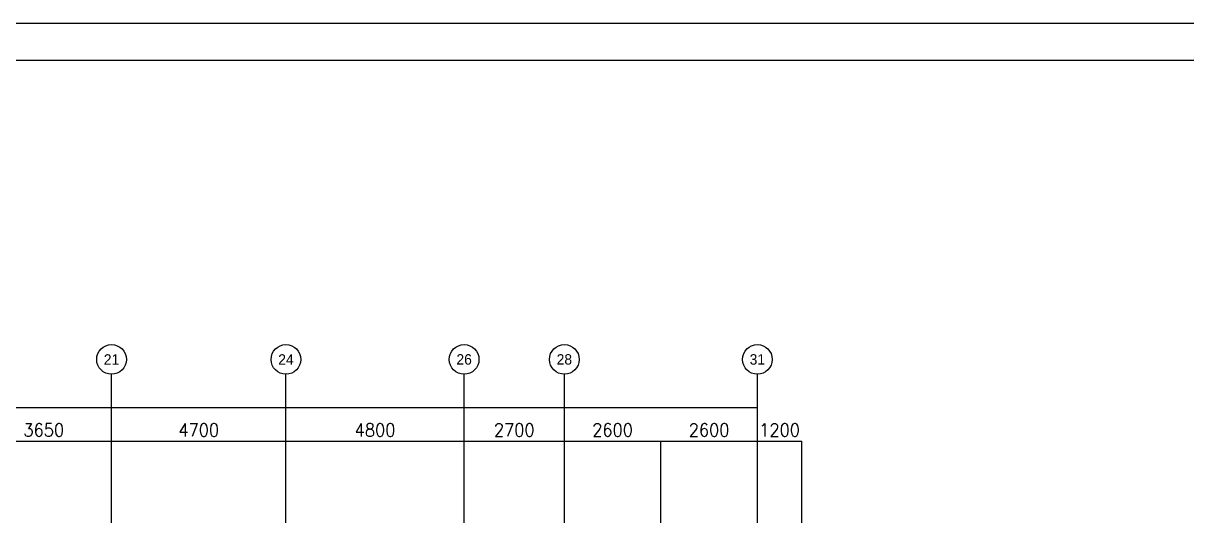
# Model space of a CAD drawing. Extents: x 628064 to 789462, y -248497 to 145317.
# Drawn here: x 701262 to 732608, y 41208 to 54660 of the extents above; entities that cross this region are included whole.
import ezdxf
from ezdxf.enums import TextEntityAlignment as Align

# ---------------------------------------------------------------- set-up
doc = ezdxf.new("R2010")
doc.units = 0
doc.header["$LTSCALE"] = 100
for name, color, linetype in [('AXIS', 3, 'Continuous'), ('PUB_DIM', 3, 'Continuous'), ('PUB_TITLE', 4, 'Continuous')]:
    doc.layers.add(name, color=color, linetype=linetype)
doc.styles.add('cadreader_textstyle', font='cadreader_textstyle')
doc.styles.get("Standard").update_dxf_attribs({"font": 'standard'})
doc.dimstyles.get("Standard").update_dxf_attribs({"dimtxt": 351, "dimasz": 0.18, "dimexe": 0.18, "dimexo": 0.0625, "dimgap": 0.09, "dimtad": 0, "dimtoh": 1, "dimdec": 0, "dimzin": 0, "dimdsep": 46, "dimcen": 0.09, "dimadec": 0, "dimazin": 0, "dimtfac": 1, "dimtdec": 4, "dimtofl": 0, "dimtmove": 0, "dimatfit": 3, "dimfxl": 250, "dimtolj": 1, "dimtzin": 0, "dimarcsym": 0})

# ---------------------------------------------------------------- blocks, each defined once
blk = doc.blocks.new('*D734')
at = {"layer": 'PUB_DIM', "color": 0, "linetype": 'ByBlock', "lineweight": -2}
for p, q in [((721040.0214412387, 41209.21785696915), (721040.0214412387, 43407.36635837419)), ((721040.0214412387, 43407.18635837419), (722240.0215199206, 43407.18635837419)), ((722240.0215199206, 41209.21785696915), (722240.0215199206, 43407.36635837419))]:
    blk.add_line(p, q, dxfattribs=at)
for points in [[(721040.0214412387, 43407.18635837419), (721040.2014412388, 43407.21633086955), (721040.2014412388, 43407.15638587883)], [(722240.0215199206, 43407.18635837419), (722239.8415199205, 43407.15638587883), (722239.8415199205, 43407.21633086955)]]:
    blk.add_solid(points, dxfattribs=at)
at = {"layer": 'PUB_DIM', "color": 0, "linetype": 'Continuous', "lineweight": -2, "insert": (721640.0214805796, 43707.18635837419), "char_height": 351, "width": 807.299999999999, "attachment_point": 5}
blk.add_mtext('1200', dxfattribs=at)
blk = doc.blocks.new('*D420')
at = {"layer": 'PUB_DIM', "color": 0, "linetype": 'ByBlock', "lineweight": -2}
for p, q in [((718439.6057376675, 41209.2178569691), (718439.6057376675, 43407.36635837407)), ((718439.6057376675, 43407.18635837407), (721040.0214412387, 43407.18635837412)), ((721040.0214412387, 41209.21785696915), (721040.0214412387, 43407.36635837412))]:
    blk.add_line(p, q, dxfattribs=at)
for points in [[(718439.6057376675, 43407.18635837407), (718439.7857376676, 43407.21633086943), (718439.7857376676, 43407.15638587871)], [(721040.0214412387, 43407.18635837412), (721039.8414412386, 43407.15638587876), (721039.8414412386, 43407.21633086948)]]:
    blk.add_solid(points, dxfattribs=at)
at = {"layer": 'PUB_DIM', "color": 0, "linetype": 'Continuous', "lineweight": -2, "insert": (719739.813589453, 43707.18635837413), "char_height": 351, "width": 906.7499999999995, "attachment_point": 5}
blk.add_mtext('2600', dxfattribs=at)
blk = doc.blocks.new('*D294')
at = {"layer": 'PUB_DIM', "color": 0, "linetype": 'ByBlock', "lineweight": -2}
for p, q in [((715840.0214412385, 41209.21785696903), (715840.0214412384, 43407.366358374)), ((715840.0214412384, 43407.186358374), (718439.6057376674, 43407.18635837407)), ((718439.6057376675, 41209.2178569691), (718439.6057376674, 43407.36635837407))]:
    blk.add_line(p, q, dxfattribs=at)
for points in [[(715840.0214412384, 43407.186358374), (715840.2014412384, 43407.21633086936), (715840.2014412384, 43407.15638587864)], [(718439.6057376674, 43407.18635837407), (718439.4257376674, 43407.15638587871), (718439.4257376674, 43407.21633086943)]]:
    blk.add_solid(points, dxfattribs=at)
at = {"layer": 'PUB_DIM', "color": 0, "linetype": 'Continuous', "lineweight": -2, "insert": (717139.8135894531, 43707.18635837406), "char_height": 351, "width": 906.7499999999995, "attachment_point": 5}
blk.add_mtext('2600', dxfattribs=at)
blk = doc.blocks.new('*D20')
at = {"layer": 'PUB_DIM', "color": 0, "linetype": 'ByBlock', "lineweight": -2}
for p, q in [((713140.0214412386, 41209.21785696897), (713140.0214412386, 43407.36635837395)), ((713140.0214412386, 43407.18635837395), (715840.0214412385, 43407.18635837401)), ((715840.0214412385, 41209.21785696903), (715840.0214412385, 43407.36635837401))]:
    blk.add_line(p, q, dxfattribs=at)
for points in [[(713140.0214412386, 43407.18635837395), (713140.2014412386, 43407.21633086931), (713140.2014412386, 43407.1563858786)], [(715840.0214412385, 43407.18635837401), (715839.8414412384, 43407.15638587865), (715839.8414412384, 43407.21633086937)]]:
    blk.add_solid(points, dxfattribs=at)
at = {"layer": 'PUB_DIM', "color": 0, "linetype": 'Continuous', "lineweight": -2, "insert": (714490.0214412387, 43707.18635837401), "char_height": 351, "width": 912.5999999999997, "attachment_point": 5}
blk.add_mtext('2700', dxfattribs=at)
blk = doc.blocks.new('*D464')
at = {"layer": 'PUB_DIM', "color": 0, "linetype": 'ByBlock', "lineweight": -2}
for p, q in [((708340.0214412387, 41209.21785696886), (708340.0214412387, 43407.36635837384)), ((708340.0214412387, 43407.18635837384), (713140.0214412386, 43407.18635837395)), ((713140.0214412386, 41209.21785696897), (713140.0214412386, 43407.36635837395))]:
    blk.add_line(p, q, dxfattribs=at)
for points in [[(708340.0214412387, 43407.18635837384), (708340.2014412388, 43407.2163308692), (708340.2014412388, 43407.15638587848)], [(713140.0214412386, 43407.18635837395), (713139.8414412385, 43407.15638587859), (713139.8414412385, 43407.21633086931)]]:
    blk.add_solid(points, dxfattribs=at)
at = {"layer": 'PUB_DIM', "color": 0, "linetype": 'Continuous', "lineweight": -2, "insert": (710740.0214412386, 43707.18635837395), "char_height": 351, "width": 924.2999999999987, "attachment_point": 5}
blk.add_mtext('4800', dxfattribs=at)
blk = doc.blocks.new('*D103')
at = {"layer": 'PUB_DIM', "color": 0, "linetype": 'ByBlock', "lineweight": -2}
for p, q in [((703640.0215156169, 41209.21785696874), (703640.0215156169, 43407.36635837371)), ((703640.0215156169, 43407.18635837371), (708340.0214412387, 43407.18635837384)), ((708340.0214412387, 41209.21785696886), (708340.0214412387, 43407.36635837384))]:
    blk.add_line(p, q, dxfattribs=at)
for points in [[(703640.0215156169, 43407.18635837371), (703640.201515617, 43407.21633086907), (703640.201515617, 43407.15638587836)], [(708340.0214412387, 43407.18635837384), (708339.8414412386, 43407.15638587848), (708339.8414412386, 43407.2163308692)]]:
    blk.add_solid(points, dxfattribs=at)
at = {"layer": 'PUB_DIM', "color": 0, "linetype": 'Continuous', "lineweight": -2, "insert": (705990.0214784278, 43707.18635837383), "char_height": 351, "width": 924.2999999999987, "attachment_point": 5}
blk.add_mtext('4700', dxfattribs=at)
blk = doc.blocks.new('*D531')
at = {"layer": 'PUB_DIM', "color": 0, "linetype": 'ByBlock', "lineweight": -2}
for p, q in [((699990.0214409397, 41209.21785696869), (699990.0214409397, 43407.3663583737)), ((699990.0214409397, 43407.1863583737), (703640.0215156169, 43407.18635837375)), ((703640.0215156169, 41209.21785696874), (703640.0215156169, 43407.36635837375))]:
    blk.add_line(p, q, dxfattribs=at)
for points in [[(699990.0214409397, 43407.1863583737), (699990.2014409398, 43407.21633086906), (699990.2014409398, 43407.15638587834)], [(703640.0215156169, 43407.18635837375), (703639.8415156169, 43407.15638587839), (703639.8415156169, 43407.21633086911)]]:
    blk.add_solid(points, dxfattribs=at)
at = {"layer": 'PUB_DIM', "color": 0, "linetype": 'Continuous', "lineweight": -2, "insert": (701815.0214782784, 43707.18635837374), "char_height": 351, "width": 906.7499999999995, "attachment_point": 5}
blk.add_mtext('3650', dxfattribs=at)
blk = doc.blocks.new('*D173')
at = {"layer": 'PUB_DIM', "color": 0, "linetype": 'ByBlock', "lineweight": -2}
for p, q in [((671840.0214412387, 41509.2178442091), (671840.0214412387, 44313.83381336927)), ((671840.0214412387, 44313.65381336927), (721040.0214412387, 44313.65381336927)), ((721040.0214412387, 41509.2178442091), (721040.0214412387, 44313.83381336927))]:
    blk.add_line(p, q, dxfattribs=at)
for points in [[(671840.0214412387, 44313.65381336927), (671840.2014412388, 44313.68378586462), (671840.2014412388, 44313.62384087391)], [(721040.0214412387, 44313.65381336927), (721039.8414412386, 44313.62384087391), (721039.8414412386, 44313.68378586462)]]:
    blk.add_solid(points, dxfattribs=at)
at = {"layer": 'PUB_DIM', "color": 0, "linetype": 'Continuous', "lineweight": -2, "insert": (696440.0214412387, 44613.65381336927), "char_height": 351, "width": 1168.050000000001, "attachment_point": 5}
blk.add_mtext('49200', dxfattribs=at)

msp = doc.modelspace()

# ---------------------------------------------------------------- linework, layer by layer
at = {"layer": 'AXIS'}
for p, q in [((703640.0210379127, 41207.84351703017), (703640.0210542509, 45207.84351703017)), ((708340.0210218754, 41207.84349783285), (708340.0210382134, 45207.84349783284)), ((713140.0209588183, 41207.84347822708), (713140.0209751565, 45207.84347822708)), ((715840.0209002511, 41207.84346719883), (715840.0209165892, 45207.84346719882)), ((721040.0208257415, 41207.84344595926), (721040.0208420797, 45207.84344595925))]:
    msp.add_line(p, q, dxfattribs=at)
at = {"layer": 'AXIS', "linetype": 'Continuous'}
for centre in [(703640.0210558847, 45607.84351703017), (708340.0210398473, 45607.84349783284), (713140.0209767902, 45607.84347822708), (715840.0209182231, 45607.84346719882), (721040.0208437135, 45607.84344595925)]:
    msp.add_circle(centre, 400, dxfattribs=at)
at = {"layer": 'PUB_TITLE'}
for points in [[(657905.8456291881, -4740.062298763667), (657905.8456291881, 54659.93770123633), (742005.845629188, 54659.93770123633), (742005.845629188, -4740.062298763667)], [(660405.845629188, -3740.062298763668), (741005.845629188, -3740.062298763668), (741005.845629188, 53659.93770123633), (660405.845629188, 53659.93770123633)]]:
    msp.add_lwpolyline(points, close=True, dxfattribs=at)

# ---------------------------------------------------------------- texts
at = {"layer": 'AXIS', "color": 7, "style": 'cadreader_textstyle'}
for s, p in [('21', (703640.0210558847, 45607.84351703017)), ('24', (708340.0210398473, 45607.84349783284)), ('26', (713140.0209767902, 45607.84347822708)), ('28', (715840.0209182231, 45607.84346719882)), ('31', (721040.0208437135, 45607.84344595925))]:
    msp.add_text(s, height=280, dxfattribs=at).set_placement(p, align=Align.MIDDLE)

# ---------------------------------------------------------------- dimensions: what is measured, and where the dimension line sits
at = {"layer": 'PUB_DIM'}
for p1, p2, distance, picture, middle in [((671840.0214412387, 41509.1553442091), (721040.0214412387, 41509.1553442091), 2804.498469160164, '*D173', (696440.0214412387, 44613.65381336927)), ((699990.0214409397, 41209.15535696869), (703640.0215156169, 41209.15535696874), 2198.031001405012, '*D531', (701815.0214782784, 43707.18635837374)), ((703640.0215156169, 41209.15535696874), (708340.0214412387, 41209.15535696886), 2198.0310014049755, '*D103', (705990.0214784278, 43707.18635837383)), ((708340.0214412387, 41209.15535696886), (713140.0214412386, 41209.15535696897), 2198.0310014049755, '*D464', (710740.0214412386, 43707.18635837395)), ((713140.0214412386, 41209.15535696897), (715840.0214412385, 41209.15535696903), 2198.031001404983, '*D20', (714490.0214412387, 43707.18635837401)), ((715840.0214412385, 41209.15535696903), (718439.6057376675, 41209.1553569691), 2198.0310014049683, '*D294', (717139.8135894531, 43707.18635837406)), ((718439.6057376675, 41209.1553569691), (721040.0214412387, 41209.15535696915), 2198.0310014049683, '*D420', (719739.813589453, 43707.18635837413)), ((721040.0214412387, 41209.15535696915), (722240.0215199206, 41209.15535696915), 2198.0310014050337, '*D734', (721640.0214805796, 43707.18635837419))]:
    dim = msp.add_aligned_dim(p1=p1, p2=p2, distance=distance, dimstyle='Standard', dxfattribs=at)
    dim.commit()
    dim.dimension.update_dxf_attribs({"geometry": picture, "text_midpoint": middle})

doc.saveas('drawing.dxf')
